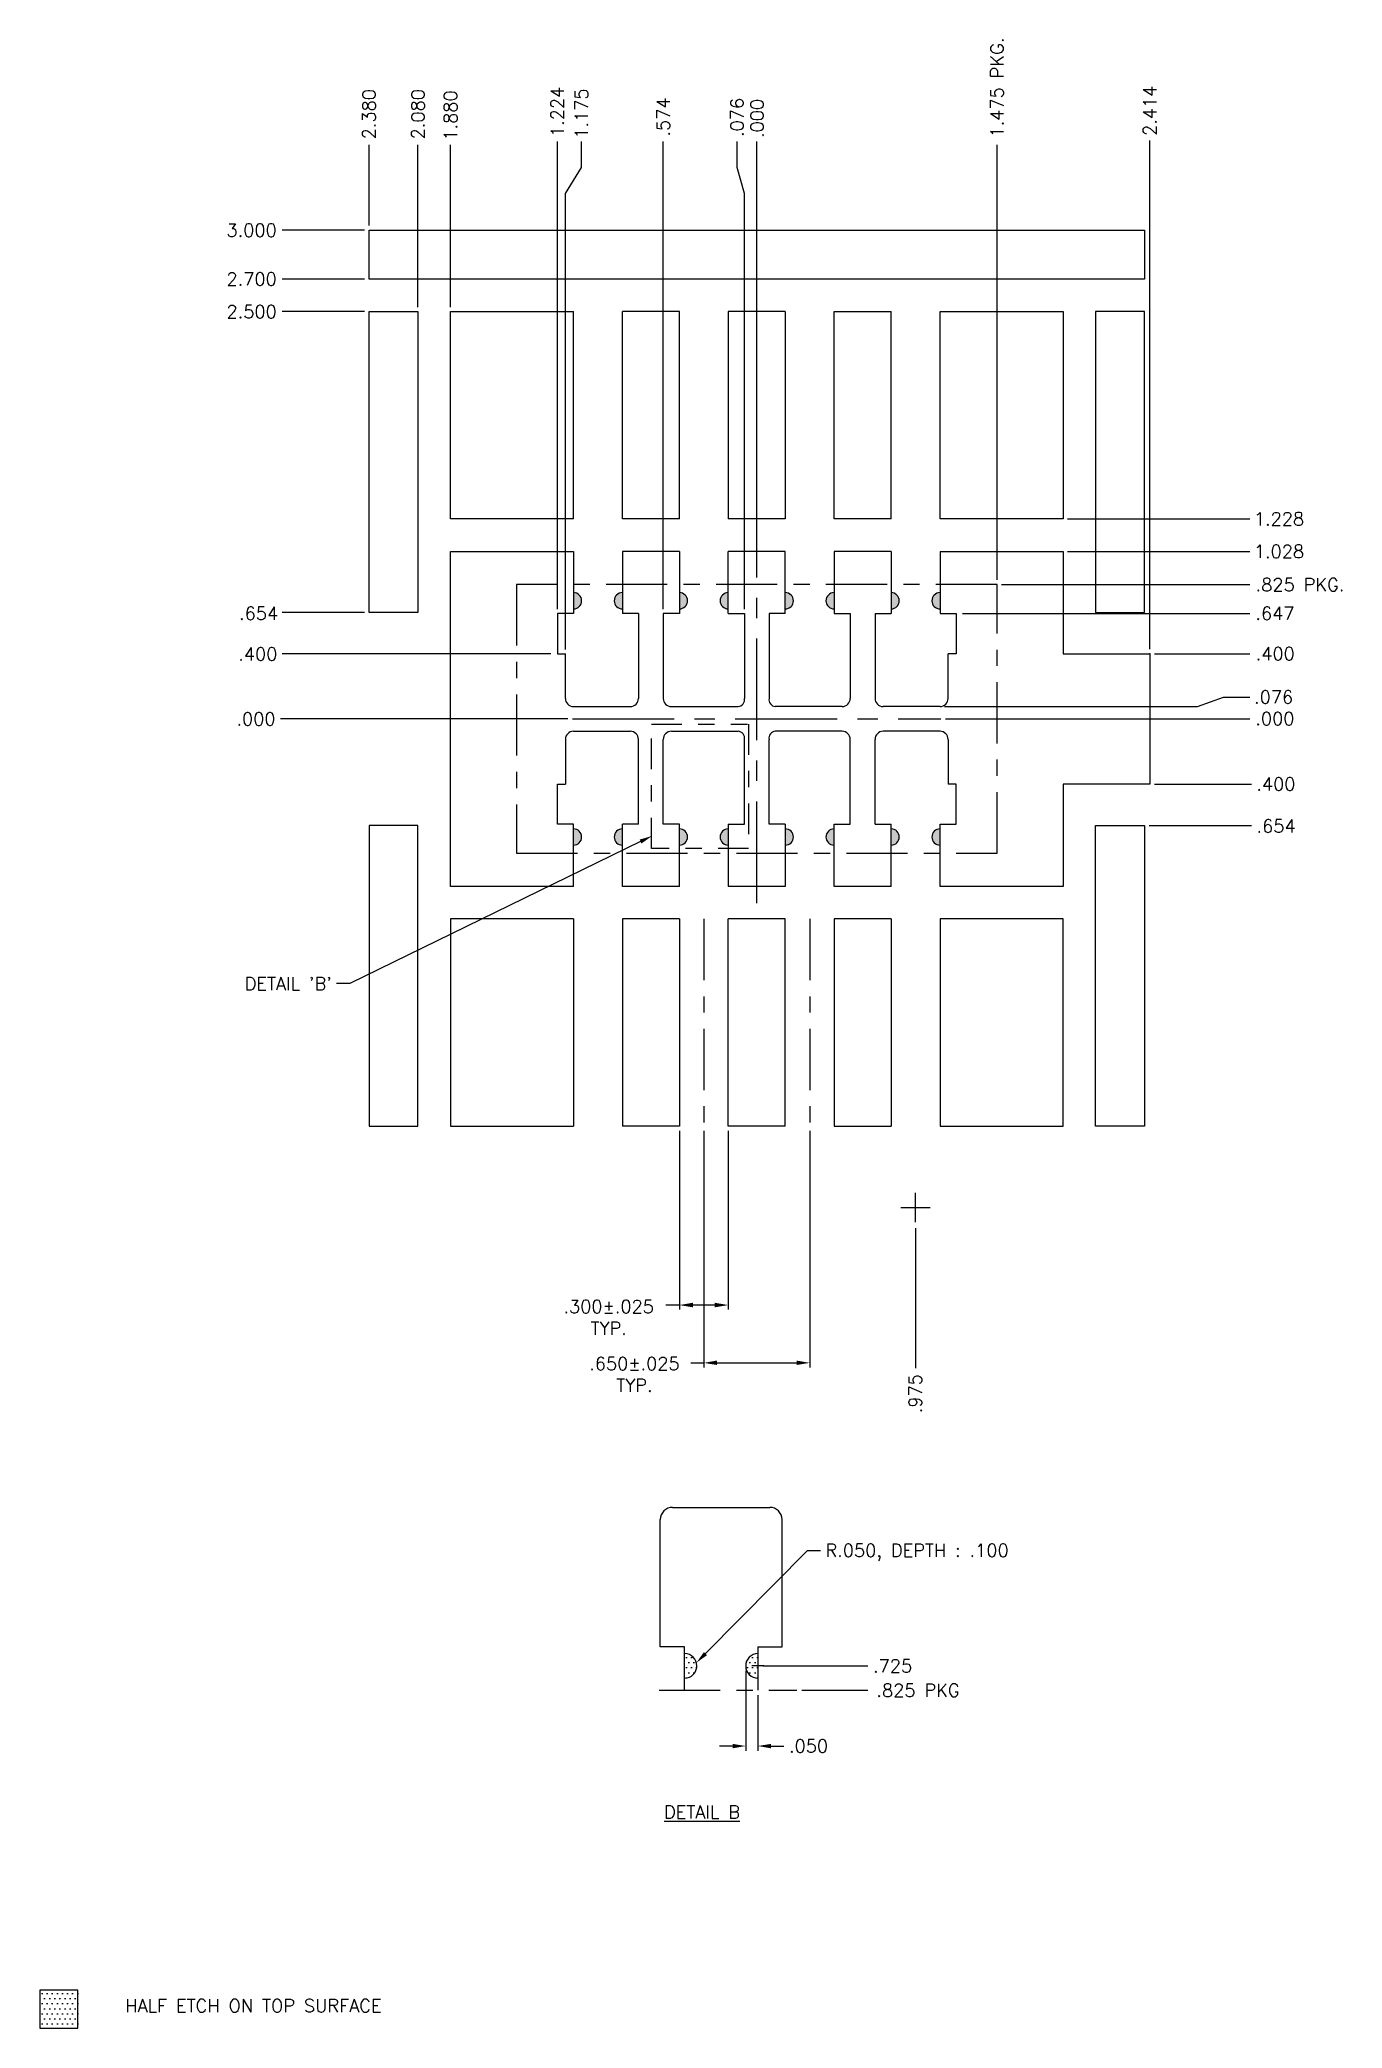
# Model space of a CAD drawing. Extents: x -113.6 to -105.6, y 18.6 to 30.8.
import ezdxf

# ---------------------------------------------------------------- set-up
doc = ezdxf.new("R2010")
doc.units = 0
doc.header["$LTSCALE"] = 0.5
doc.header["$MEASUREMENT"] = 0
doc.linetypes.add('CENTER', pattern=[2, 1.25, -0.25, 0.25, -0.25])
doc.linetypes.add('CENTER2', pattern=[1.125, 0.75, -0.125, 0.125, -0.125])
doc.layers.add('2', color=7, linetype='CONTINUOUS')
doc.layers.add('2D', color=4, linetype='CONTINUOUS')
doc.styles.add('SIMPLEX', font='SIMPLEX')

msp = doc.modelspace()

# ---------------------------------------------------------------- hatches: boundary and pattern name
at = {"layer": '2D'}
h = msp.add_hatch(dxfattribs=at)
h.set_pattern_fill('DOTS', color=256, scale=0.3, style=0)
h.set_pattern_definition([(0, (-111.387761, 21.815406), (0.009375, 0.01875), [0, -0.01875])])
edge = h.paths.add_edge_path()
edge.add_arc((-108.11, 27.333), 0.05, 90, 270)
edge.add_line((-108.11, 27.283), (-108.11, 27.383))
edge = h.paths.add_edge_path()
edge.add_arc((-108.41, 27.333), 0.05, 270, 450)
edge.add_line((-108.41, 27.383), (-108.41, 27.283))
edge = h.paths.add_edge_path()
edge.add_arc((-108.76, 27.333), 0.05, 90, 270)
edge.add_line((-108.76, 27.283), (-108.76, 27.383))
edge = h.paths.add_edge_path()
edge.add_arc((-109.06, 27.333), 0.05, 270, 450)
edge.add_line((-109.06, 27.383), (-109.06, 27.283))
edge = h.paths.add_edge_path()
edge.add_arc((-109.41, 27.333), 0.05, 90, 270)
edge.add_line((-109.41, 27.283), (-109.41, 27.383))
edge = h.paths.add_edge_path()
edge.add_arc((-109.71, 27.333), 0.05, 270, 450)
edge.add_line((-109.71, 27.383), (-109.71, 27.283))
edge = h.paths.add_edge_path()
edge.add_arc((-110.06, 27.333), 0.05, 90, 270)
edge.add_line((-110.06, 27.283), (-110.06, 27.383))
edge = h.paths.add_edge_path()
edge.add_arc((-110.36, 27.333), 0.05, 270, 450)
edge.add_line((-110.36, 27.383), (-110.36, 27.283))
edge = h.paths.add_edge_path()
edge.add_arc((-108.11, 25.883), 0.05, 90, 270)
edge.add_line((-108.11, 25.833), (-108.11, 25.933))
edge = h.paths.add_edge_path()
edge.add_arc((-108.41, 25.883), 0.05, 270, 450)
edge.add_line((-108.41, 25.933), (-108.41, 25.833))
edge = h.paths.add_edge_path()
edge.add_arc((-108.76, 25.883), 0.05, 90, 270)
edge.add_line((-108.76, 25.833), (-108.76, 25.933))
edge = h.paths.add_edge_path()
edge.add_arc((-109.06, 25.883), 0.05, 270, 450)
edge.add_line((-109.06, 25.933), (-109.06, 25.833))
edge = h.paths.add_edge_path()
edge.add_arc((-109.41, 25.883), 0.05, 90, 270)
edge.add_line((-109.41, 25.833), (-109.41, 25.933))
edge = h.paths.add_edge_path()
edge.add_arc((-109.71, 25.883), 0.05, 270, 450)
edge.add_line((-109.71, 25.933), (-109.71, 25.833))
edge = h.paths.add_edge_path()
edge.add_arc((-110.06, 25.883), 0.05, 90, 270)
edge.add_line((-110.06, 25.833), (-110.06, 25.933))
edge = h.paths.add_edge_path()
edge.add_arc((-110.36, 25.883), 0.05, 270, 450)
edge.add_line((-110.36, 25.933), (-110.36, 25.833))
h = msp.add_hatch(dxfattribs=at)
h.set_pattern_fill('DOTS', color=256, scale=0.5, style=0)
h.set_pattern_definition([(0, (-108.776588, 21.815406), (0.015625, 0.03125), [0, -0.03125])])
edge = h.paths.add_edge_path()
edge.add_arc((-109.228, 20.795), 0.075, 90, 270)
edge.add_line((-109.228, 20.72), (-109.228, 20.87))
edge = h.paths.add_edge_path()
edge.add_arc((-109.678, 20.795), 0.075, 270, 450)
edge.add_line((-109.678, 20.87), (-109.678, 20.72))
h = msp.add_hatch(dxfattribs=at)
h.set_pattern_fill('DOTS', color=256, scale=0.5, style=0)
h.set_pattern_definition([(0, (-111.38776, 21.815406), (0.015625, 0.03125), [0, -0.03125])])
h.paths.add_polyline_path([(-113.403, 18.571), (-113.403, 18.804), (-113.637, 18.804), (-113.637, 18.571)])

# ---------------------------------------------------------------- linework, layer by layer
at = {"layer": '2'}
for p, q in [((-111.615, 29.608), (-106.855, 29.608)), ((-111.615, 29.308), (-111.615, 29.608)), ((-106.855, 29.608), (-106.855, 29.308)), ((-106.855, 29.308), (-111.615, 29.308)), ((-111.615, 29.108), (-111.315, 29.108)), ((-111.615, 27.262), (-111.615, 29.108)), ((-111.315, 29.108), (-111.315, 27.262)), ((-111.115, 29.108), (-110.36, 29.108)), ((-111.115, 27.836), (-111.115, 29.108)), ((-110.36, 27.836), (-110.36, 29.108)), ((-110.06, 27.836), (-110.06, 29.108)), ((-109.71, 29.108), (-110.06, 29.108)), ((-109.71, 27.836), (-109.71, 29.108)), ((-109.41, 29.108), (-109.41, 27.836)), ((-109.06, 29.108), (-109.41, 29.108)), ((-109.06, 29.108), (-109.06, 27.836)), ((-108.76, 27.836), (-108.76, 29.108)), ((-108.41, 27.836), (-108.41, 29.108)), ((-108.11, 27.836), (-108.11, 29.108)), ((-108.11, 29.108), (-107.355, 29.108)), ((-107.355, 29.108), (-107.355, 27.836)), ((-107.155, 29.108), (-107.155, 27.262)), ((-106.855, 29.108), (-107.155, 29.108)), ((-106.855, 27.262), (-106.855, 29.108)), ((-110.36, 27.836), (-111.115, 27.836)), ((-109.71, 27.836), (-110.06, 27.836)), ((-108.41, 27.836), (-108.76, 27.836)), ((-107.355, 27.836), (-108.11, 27.836)), ((-111.115, 25.58), (-111.115, 27.636)), ((-111.115, 27.636), (-110.36, 27.636)), ((-110.36, 27.636), (-110.36, 27.255)), ((-110.06, 27.636), (-110.06, 27.255)), ((-109.71, 27.636), (-110.06, 27.636)), ((-109.71, 27.636), (-109.71, 27.255)), ((-109.41, 27.255), (-109.41, 27.636)), ((-109.06, 27.636), (-109.41, 27.636)), ((-109.06, 27.255), (-109.06, 27.636)), ((-108.76, 27.636), (-108.76, 27.255)), ((-108.41, 27.636), (-108.76, 27.636)), ((-108.41, 27.636), (-108.41, 27.255)), ((-108.11, 27.636), (-108.11, 27.255)), ((-108.11, 27.636), (-107.355, 27.636)), ((-107.355, 27.636), (-107.355, 27.008)), ((-111.315, 27.262), (-111.615, 27.262)), ((-110.36, 27.255), (-110.459, 27.255)), ((-110.459, 27.255), (-110.459, 27.008)), ((-109.961, 27.255), (-110.06, 27.255)), ((-109.961, 27.255), (-109.961, 26.734)), ((-109.809, 27.255), (-109.809, 26.734)), ((-109.71, 27.255), (-109.809, 27.255)), ((-109.41, 27.255), (-109.311, 27.255)), ((-109.311, 27.255), (-109.311, 26.734)), ((-109.311, 27.255), (-109.311, 26.784)), ((-109.159, 27.255), (-109.159, 26.784)), ((-109.159, 27.255), (-109.159, 26.734)), ((-109.06, 27.255), (-109.159, 27.255)), ((-108.76, 27.255), (-108.661, 27.255)), ((-108.661, 27.255), (-108.661, 26.734)), ((-108.509, 27.255), (-108.509, 26.734)), ((-108.509, 27.255), (-108.41, 27.255)), ((-108.11, 27.255), (-108.011, 27.255)), ((-108.011, 27.255), (-108.011, 27.008)), ((-107.155, 27.262), (-106.855, 27.262)), ((-110.459, 27.008), (-110.41, 27.008)), ((-110.41, 26.734), (-110.41, 27.008)), ((-108.06, 26.734), (-108.06, 27.008)), ((-108.011, 27.008), (-108.06, 27.008)), ((-107.355, 27.008), (-106.821, 27.008)), ((-106.821, 27.008), (-106.821, 26.208)), ((-110.36, 26.684), (-110.011, 26.684)), ((-109.759, 26.684), (-109.349, 26.684)), ((-108.711, 26.684), (-109.121, 26.684)), ((-108.11, 26.684), (-108.459, 26.684)), ((-110.36, 26.532), (-110.011, 26.532)), ((-109.759, 26.532), (-109.349, 26.532)), ((-108.711, 26.532), (-109.121, 26.532)), ((-108.11, 26.532), (-108.459, 26.532)), ((-110.41, 26.482), (-110.41, 26.208)), ((-109.961, 25.961), (-109.961, 26.482)), ((-109.809, 25.961), (-109.809, 26.482)), ((-109.311, 25.961), (-109.311, 26.482)), ((-109.311, 25.961), (-109.311, 26.433)), ((-109.159, 25.961), (-109.159, 26.482)), ((-109.159, 25.961), (-109.159, 26.433)), ((-108.661, 25.961), (-108.661, 26.482)), ((-108.509, 25.961), (-108.509, 26.482)), ((-108.06, 26.482), (-108.06, 26.208)), ((-110.459, 26.208), (-110.41, 26.208)), ((-110.459, 25.961), (-110.459, 26.208)), ((-108.011, 26.208), (-108.06, 26.208)), ((-108.011, 25.961), (-108.011, 26.208)), ((-107.355, 26.208), (-107.355, 25.58)), ((-106.821, 26.208), (-107.355, 26.208)), ((-111.315, 25.954), (-111.615, 25.954)), ((-111.615, 25.954), (-111.615, 24.108)), ((-111.315, 24.108), (-111.315, 25.954)), ((-110.36, 25.961), (-110.459, 25.961)), ((-110.36, 25.58), (-110.36, 25.961)), ((-110.06, 25.58), (-110.06, 25.961)), ((-109.961, 25.961), (-110.06, 25.961)), ((-109.71, 25.961), (-109.809, 25.961)), ((-109.71, 25.58), (-109.71, 25.961)), ((-109.41, 25.961), (-109.41, 25.58)), ((-109.41, 25.961), (-109.311, 25.961)), ((-109.06, 25.961), (-109.159, 25.961)), ((-109.06, 25.961), (-109.06, 25.58)), ((-108.76, 25.58), (-108.76, 25.961)), ((-108.76, 25.961), (-108.661, 25.961)), ((-108.509, 25.961), (-108.41, 25.961)), ((-108.41, 25.58), (-108.41, 25.961)), ((-108.11, 25.58), (-108.11, 25.961)), ((-108.11, 25.961), (-108.011, 25.961)), ((-107.155, 25.954), (-106.855, 25.954)), ((-107.155, 24.108), (-107.155, 25.954)), ((-106.855, 25.954), (-106.855, 24.108)), ((-110.36, 25.58), (-111.115, 25.58)), ((-109.71, 25.58), (-110.06, 25.58)), ((-109.06, 25.58), (-109.41, 25.58)), ((-108.41, 25.58), (-108.76, 25.58)), ((-107.355, 25.58), (-108.11, 25.58)), ((-110.36, 25.38), (-111.115, 25.38)), ((-111.115, 25.38), (-111.115, 24.108)), ((-110.36, 25.38), (-110.36, 24.108)), ((-109.71, 25.38), (-110.06, 25.38)), ((-110.06, 25.38), (-110.06, 24.108)), ((-109.71, 25.38), (-109.71, 24.108)), ((-109.41, 24.108), (-109.41, 25.38)), ((-109.06, 24.108), (-109.06, 25.38)), ((-108.41, 25.38), (-108.76, 25.38)), ((-108.76, 25.38), (-108.76, 24.108)), ((-108.41, 25.38), (-108.41, 24.108)), ((-107.355, 25.38), (-108.11, 25.38)), ((-108.11, 25.38), (-108.11, 24.108)), ((-107.355, 24.108), (-107.355, 25.38)), ((-111.615, 24.108), (-111.315, 24.108)), ((-111.115, 24.108), (-110.36, 24.108)), ((-109.71, 24.108), (-110.06, 24.108)), ((-109.06, 24.108), (-109.41, 24.108)), ((-108.11, 24.108), (-107.355, 24.108)), ((-106.855, 24.108), (-107.155, 24.108)), ((-109.752, 21.768), (-109.155, 21.768)), ((-109.827, 20.912), (-109.827, 21.693)), ((-109.08, 20.912), (-109.08, 21.693)), ((-109.08, 20.912), (-109.08, 21.619)), ((-109.678, 20.912), (-109.827, 20.912)), ((-109.678, 20.645), (-109.678, 20.912)), ((-109.228, 20.912), (-109.228, 20.645)), ((-109.228, 20.912), (-109.08, 20.912))]:
    msp.add_line(p, q, dxfattribs=at)
for points in [[(-108.76, 29.108), (-108.41, 29.108)], [(-109.06, 27.836), (-109.41, 27.836)], [(-109.06, 25.38), (-109.41, 25.38)], [(-108.76, 24.108), (-108.41, 24.108)]]:
    msp.add_lwpolyline(points, dxfattribs=at)
msp.add_lwpolyline([(-113.403, 18.571), (-113.403, 18.804), (-113.637, 18.804), (-113.637, 18.571)], close=True, dxfattribs=at)
for centre, radius, start, end in [((-110.36, 27.333), 0.05, 270, 90), ((-110.06, 27.333), 0.05, 90, 270), ((-109.71, 27.333), 0.05, 270, 90), ((-109.41, 27.333), 0.05, 90, 270), ((-109.06, 27.333), 0.05, 270, 90), ((-108.76, 27.333), 0.05, 90, 270), ((-108.41, 27.333), 0.05, 270, 90), ((-108.11, 27.333), 0.05, 90, 270), ((-110.36, 26.734), 0.05, 180, 270), ((-110.011, 26.734), 0.05, 270, 0), ((-109.759, 26.734), 0.05, 180, 270), ((-109.351, 26.725), 0.041, 272.7583, 12.7721), ((-109.119, 26.725), 0.041, 167.2279, 267.2417), ((-108.711, 26.734), 0.05, 270, 0), ((-108.459, 26.734), 0.05, 180, 270), ((-108.11, 26.734), 0.05, 270, 0), ((-110.36, 26.482), 0.05, 90, 180), ((-110.011, 26.482), 0.05, 360, 90), ((-109.759, 26.482), 0.05, 90, 180), ((-109.351, 26.491), 0.041, 347.2279, 87.2417), ((-109.119, 26.491), 0.041, 92.7583, 192.7721), ((-108.711, 26.482), 0.05, 360, 90), ((-108.459, 26.482), 0.05, 90, 180), ((-108.11, 26.482), 0.05, 0, 90), ((-110.36, 25.883), 0.05, 270, 90), ((-110.06, 25.883), 0.05, 90, 270), ((-109.71, 25.883), 0.05, 270, 90), ((-109.41, 25.883), 0.05, 90, 270), ((-109.06, 25.883), 0.05, 270, 90), ((-108.76, 25.883), 0.05, 90, 270), ((-108.41, 25.883), 0.05, 270, 90), ((-108.11, 25.883), 0.05, 90, 270), ((-109.752, 21.693), 0.075, 90, 180), ((-109.155, 21.693), 0.075, 0, 90), ((-109.678, 20.795), 0.075, 270, 90), ((-109.228, 20.795), 0.075, 90, 270)]:
    msp.add_arc(centre, radius, start, end, dxfattribs=at)
msp.add_point((-106.822, 27.008), dxfattribs=at)
msp.add_point((-106.822, 27.008), dxfattribs=at)
at = {"layer": '2D'}
for p, q in [((-110.459, 27.282), (-110.459, 30.153)), ((-110.311, 29.993), (-110.311, 30.153)), ((-109.809, 27.282), (-109.809, 30.153)), ((-109.356, 29.993), (-109.356, 30.153)), ((-109.235, 27.664), (-109.235, 30.153)), ((-106.822, 27.036), (-106.822, 30.159)), ((-111.615, 29.636), (-111.615, 30.132)), ((-111.315, 29.136), (-111.315, 30.132)), ((-111.115, 29.136), (-111.115, 30.132)), ((-107.76, 27.461), (-107.76, 30.132)), ((-110.41, 29.833), (-110.311, 29.993)), ((-109.311, 29.833), (-109.356, 29.993)), ((-110.41, 27.035), (-110.41, 29.833)), ((-109.311, 27.282), (-109.311, 29.833)), ((-111.643, 29.608), (-112.148, 29.608)), ((-111.643, 29.308), (-112.148, 29.308)), ((-111.643, 29.108), (-112.148, 29.108)), ((-107.327, 27.836), (-106.209, 27.836)), ((-107.327, 27.636), (-106.209, 27.636)), ((-107.732, 27.433), (-106.209, 27.433)), ((-111.643, 27.262), (-112.148, 27.262)), ((-107.971, 27.255), (-106.209, 27.255)), ((-110.5, 27.008), (-112.148, 27.008)), ((-106.794, 27.008), (-106.209, 27.008)), ((-106.529, 26.684), (-106.369, 26.742)), ((-106.369, 26.742), (-106.209, 26.742)), ((-108.083, 26.684), (-106.529, 26.684)), ((-110.395, 26.608), (-112.159, 26.608)), ((-108.076, 26.608), (-106.209, 26.608)), ((-106.794, 26.208), (-106.198, 26.208)), ((-106.827, 25.954), (-106.198, 25.954)), ((-109.949, 25.855), (-111.734, 24.983)), ((-111.734, 24.983), (-111.814, 24.983)), ((-109.71, 24.08), (-109.71, 22.982)), ((-109.56, 24.08), (-109.56, 22.627)), ((-109.41, 24.08), (-109.41, 22.982)), ((-108.91, 24.08), (-108.91, 22.627)), ((-108.26, 23.518), (-108.26, 23.698)), ((-108.35, 23.608), (-108.17, 23.608)), ((-108.26, 23.482), (-108.26, 22.622)), ((-109.71, 23.01), (-109.793, 23.01)), ((-109.493, 23.01), (-109.627, 23.01)), ((-109.64, 22.655), (-109.56, 22.655)), ((-109.48, 22.655), (-108.99, 22.655)), ((-109.303, 20.765), (-109.303, 20.273)), ((-109.191, 20.795), (-109.266, 20.795)), ((-109.198, 20.795), (-108.553, 20.795)), ((-108.959, 20.645), (-108.553, 20.645)), ((-109.228, 20.615), (-109.228, 20.273)), ((-109.383, 20.303), (-109.463, 20.303)), ((-109.148, 20.303), (-109.068, 20.303))]:
    msp.add_line(p, q, dxfattribs=at)
at = {"layer": '2D', "linetype": 'CENTER'}
for p, q in [((-109.235, 25.477), (-109.235, 27.74)), ((-110.367, 26.608), (-108.104, 26.608))]:
    msp.add_line(p, q, dxfattribs=at)
at = {"layer": '2D', "linetype": 'CENTER2'}
for p, q in [((-109.56, 25.38), (-109.56, 24.108)), ((-108.91, 25.38), (-108.91, 24.108))]:
    msp.add_line(p, q, dxfattribs=at)
at = {"layer": '2D', "color": 2, "linetype": 'CENTER2'}
msp.add_lwpolyline([(-110.71, 25.783), (-107.76, 25.783), (-107.76, 27.433), (-110.71, 27.433)], close=True, dxfattribs=at)
at = {"layer": '2D', "color": 2, "linetype": 'CENTER2', "ltscale": 0.5}
msp.add_lwpolyline([(-109.285, 26.576), (-109.285, 25.813), (-109.882, 25.813), (-109.882, 26.576), (-109.292, 26.576)], dxfattribs=at)
at = {"layer": '2D'}
msp.add_lwpolyline([(-109.55, 20.871), (-108.923, 21.504), (-108.843, 21.504)], dxfattribs=at)
at = {"layer": '2D', "color": 2, "linetype": 'CENTER2'}
msp.add_lwpolyline([(-109.835, 20.645), (-108.989, 20.645)], dxfattribs=at)
at = {"layer": '2D'}
for points in [[(-109.954, 25.867), (-109.877, 25.89), (-109.943, 25.843)], [(-109.627, 23.024), (-109.627, 22.996), (-109.71, 23.01)], [(-109.493, 23.024), (-109.493, 22.996), (-109.41, 23.01)], [(-109.48, 22.669), (-109.48, 22.642), (-109.56, 22.655)], [(-108.99, 22.669), (-108.99, 22.642), (-108.91, 22.655)], [(-109.54, 20.861), (-109.606, 20.814), (-109.559, 20.88)], [(-109.383, 20.316), (-109.383, 20.289), (-109.303, 20.303)], [(-109.148, 20.316), (-109.148, 20.289), (-109.228, 20.303)]]:
    msp.add_solid(points, dxfattribs=at)

# ---------------------------------------------------------------- texts
at = {"layer": '2D', "char_height": 0.08, "attachment_point": 5, "rotation": 90, "style": 'SIMPLEX'}
for s, insert in [('\\A1;1.475 PKG.', (-107.76, 30.484)), ('\\A1;2.380', (-111.615, 30.32)), ('\\A1;2.080', (-111.315, 30.32)), ('\\A1;1.880', (-111.115, 30.312)), ('\\A1;1.224', (-110.459, 30.334)), ('\\A1;1.175', (-110.311, 30.324)), ('\\A1;.574', (-109.809, 30.303)), ('\\A1;.076', (-109.356, 30.3)), ('\\A1;.000', (-109.233, 30.294)), ('\\A1;2.414', (-106.822, 30.341)), ('\\A1;.975', (-108.262, 22.466))]:
    msp.add_mtext(s, dxfattribs=dict(at, insert=insert))
at = {"layer": '2D', "char_height": 0.08, "style": 'SIMPLEX'}
for s, insert, attachment_point in [('\\A1;3.000', (-112.336, 29.608), 5), ('\\A1;2.700', (-112.336, 29.308), 5), ('\\A1;2.500', (-112.336, 29.108), 5), ('\\A1;1.228', (-106.029, 27.836), 5), ('\\A1;1.028', (-106.029, 27.636), 5), ('\\A1;.825 PKG.', (-105.9, 27.432), 5), ('\\A1;.654', (-112.293, 27.256), 5), ('\\A1;.647', (-106.054, 27.256), 5), ('\\A1;.400', (-112.298, 27.006), 5), ('\\A1;.400', (-106.052, 27.008), 5), ('\\A1;.076', (-106.062, 26.742), 5), ('\\A1;.000', (-112.309, 26.608), 5), ('\\A1;.000', (-106.054, 26.61), 5), ('\\A1;.400', (-106.048, 26.208), 5), ('\\A1;.654', (-106.047, 25.95), 5), ("DETAIL 'B'", (-111.844, 24.943), 9), ('.300±.025\\PTYP.', (-110.144, 22.934), 5), ('.650±.025\\PTYP.', (-109.986, 22.584), 5), ('R.050, DEPTH : .100', (-108.813, 21.544), 1), ('\\A1;.725', (-108.401, 20.795), 5), ('\\A1;.825 PKG', (-108.245, 20.645), 5), ('\\A1;.050', (-108.917, 20.303), 5), ('{\\LDETAIL B}', (-109.338, 19.858), 9), ('HALF ETCH ON TOP SURFACE', (-112.325, 18.709), 5)]:
    msp.add_mtext(s, dxfattribs=dict(at, insert=insert, attachment_point=attachment_point))

doc.saveas('drawing.dxf')
